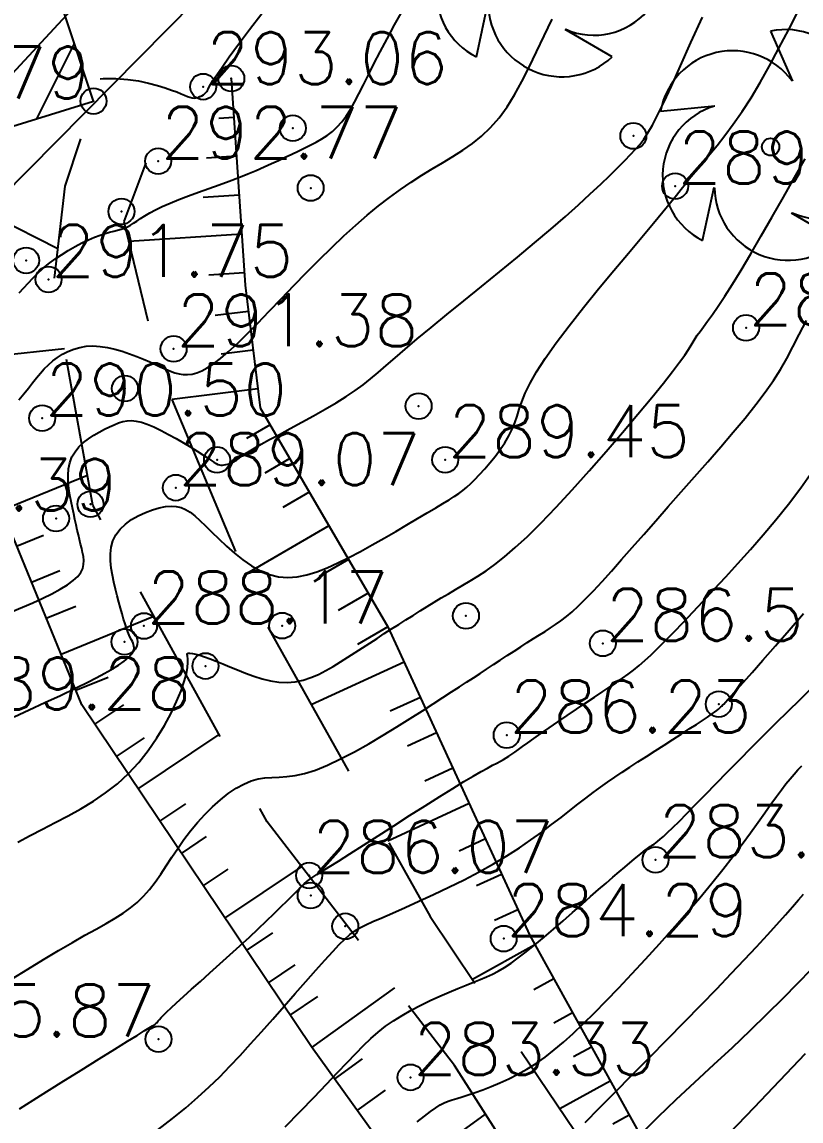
# Model space of a CAD drawing. Header units: millimetres. Extents: x 524954 to 526204, y 9523489 to 9524010.
# Drawn here: x 525997.22 to 526012.23, y 9523735.46 to 9523756.63 of the extents above; entities that cross this region are included whole.
import ezdxf
from ezdxf.enums import TextEntityAlignment as Align

# ---------------------------------------------------------------- set-up
doc = ezdxf.new("R2010")
doc.units = ezdxf.units.MM
doc.header["$PDMODE"] = 32
doc.header["$PDSIZE"] = 0.5
doc.linetypes.add('CACHE2', pattern=[4.7625, 3.175, -1.5875])
for name, color, linetype in [('Bas_Talus', 40, 'CACHE2'), ('Bati', 6, 'Continuous'), ('Bati_H', 1, 'Continuous'), ('CN_01_00', 3, 'Continuous'), ('CN_02_00', 4, 'Continuous'), ('CN_05_00', 6, 'Continuous'), ('CN_10_00', 1, 'Continuous'), ('Haut_Talus', 30, 'Continuous'), ('PLUME_5', 6, 'Continuous'), ('PLUME_6', 2, 'Continuous'), ('Talus', 2, 'Continuous'), ('TopoAlt', 3, 'Continuous'), ('TOPOJIS', 7, 'Continuous'), ('Végétation_Plantation', 70, 'Continuous')]:
    doc.layers.add(name, color=color, linetype=linetype)
doc.styles.add('Simplex 1.0', font='Simplex.shx', dxfattribs={"width": 0.99, "height": 1})

# ---------------------------------------------------------------- blocks, each defined once
blk = doc.blocks.new('TCPOINT M')
at = {"color": 0}
blk.add_point((0, 0), dxfattribs=at)
at = {"layer": 'TopoAlt', "style": 'Simplex 1.0', "width": 0.99}
blk.add_attdef('ALT', (0.15, 0.15), '', height=1, dxfattribs=at)
blk = doc.blocks.new('v008')
at = {"color": 0}
for p, q in [((0, 2.2275), (0.422213, 1.268663)), ((-2.119163, 0.6885), (-1.075275, 0.7938)), ((2.11815, 0.6885), (1.3365, -0.010125)), ((-1.309163, -1.801237), (-1.087425, -0.776588)), ((1.309163, -1.801237), (0.402975, -1.273725))]:
    blk.add_line(p, q, dxfattribs=at)
blk.add_circle((0, 0), 0.166707, dxfattribs=at)
for centre, radius, start, end in [((0.291208, 0.888028), 1.371169, 319.655987, 102.271527), ((-0.728657, 0.440079), 1.412109, 36.068247, 169.859267), ((-0.681942, -0.553145), 1.397421, 106.613265, 243.314249), ((0.955834, -0.021464), 1.362186, 246.505076, 31.422438), ((0.339303, -0.763127), 1.420953, 180.89034, 313.037174)]:
    blk.add_arc(centre, radius, start, end, dxfattribs=at)

msp = doc.modelspace()

# ---------------------------------------------------------------- hatches: boundary and pattern name
at = {"layer": 'Bati_H'}
h = msp.add_hatch(dxfattribs=at)
h.set_pattern_fill('_U', color=256, scale=2, angle=63.3432, style=0, pattern_type=0)
h.set_pattern_definition([(63.343203168, (0, 0), (-1.7874198754, 0.8972904708), [])])
h.paths.add_polyline_path([(525979.466, 9523748.983), (525988.425, 9523751.953), (525998.602, 9523755.107), (525996.397, 9523761.724), (525997.072, 9523763.062), (525995.522, 9523767.541), (525992.905, 9523767.442), (525991.359, 9523772.279), (525990.761, 9523772.088), (525976, 9523767.846), (525974.764, 9523765.308), (525973.367, 9523766.073), (525969.988, 9523759.861), (525971.385, 9523759.096), (525970.049, 9523755.071), (525972.728, 9523749.557), (525979.052, 9523751.634), (525978.633, 9523751.495)])

# ---------------------------------------------------------------- linework, layer by layer
at = {"layer": 'Bas_Talus', "flags": 128}
for points in [[(526013.057, 9523722.433), (526010.894, 9523727.365), (526009.559, 9523730.246), (526005.553, 9523736.529), (526001.943, 9523741.225), (525998.588, 9523747.321), (525997.829, 9523751.51), (525998.056, 9523753.468), (525998.36, 9523754.381)], [(525999.611, 9523753.917), (525999.188, 9523752.79), (525999.887, 9523749.891), (526001.907, 9523745.063), (526005.082, 9523739.396), (526007.861, 9523735.279), (526010.206, 9523730.265), (526011.614, 9523727.337), (526013.057, 9523722.433)]]:
    msp.add_lwpolyline(points, dxfattribs=at)
at = {"layer": 'Bati', "flags": 128}
msp.add_lwpolyline([(525979.466, 9523748.983), (525988.425, 9523751.953), (525998.602, 9523755.107), (525996.397, 9523761.724), (525997.072, 9523763.062), (525995.522, 9523767.541), (525992.905, 9523767.442), (525991.359, 9523772.279), (525990.761, 9523772.088), (525976, 9523767.846), (525974.764, 9523765.308), (525973.367, 9523766.073), (525969.988, 9523759.861), (525971.385, 9523759.096), (525970.049, 9523755.071), (525972.728, 9523749.557), (525979.052, 9523751.634), (525978.633, 9523751.495)], close=True, dxfattribs=at)
at = {"layer": 'CN_01_00', "flags": 128}
for points, elevation in [([(525997.071, 9523743.247), (525997.363, 9523743.38), (525997.665, 9523743.519), (525997.966, 9523743.659), (525998.255, 9523743.796), (525998.519, 9523743.927), (525998.75, 9523744.046), (525998.937, 9523744.151), (525999.083, 9523744.242), (525999.193, 9523744.32), (525999.272, 9523744.387), (525999.325, 9523744.445), (525999.358, 9523744.494), (525999.375, 9523744.536), (525999.381, 9523744.572), (525999.38, 9523744.604), (525999.374, 9523744.634), (525999.364, 9523744.664), (525999.349, 9523744.695), (525999.331, 9523744.731), (525999.31, 9523744.772), (525999.287, 9523744.821), (525999.261, 9523744.881), (525999.235, 9523744.952), (525999.208, 9523745.034), (525999.179, 9523745.126), (525999.15, 9523745.227), (525999.12, 9523745.337), (525999.089, 9523745.454), (525999.057, 9523745.578), (525999.025, 9523745.706), (525998.993, 9523745.839), (525998.964, 9523745.975), (525998.941, 9523746.112), (525998.928, 9523746.248), (525998.927, 9523746.382), (525998.942, 9523746.512), (525998.976, 9523746.636), (525999.033, 9523746.752), (525999.115, 9523746.859), (525999.217, 9523746.957), (525999.335, 9523747.044), (525999.464, 9523747.119), (525999.599, 9523747.183), (525999.734, 9523747.234), (525999.865, 9523747.271), (525999.987, 9523747.295), (526000.096, 9523747.304), (526000.195, 9523747.298), (526000.286, 9523747.276), (526000.374, 9523747.239), (526000.461, 9523747.185), (526000.552, 9523747.116), (526000.651, 9523747.029), (526000.759, 9523746.925), (526000.881, 9523746.804), (526001.015, 9523746.673), (526001.16, 9523746.535), (526001.315, 9523746.399), (526001.476, 9523746.27), (526001.644, 9523746.154), (526001.816, 9523746.057), (526001.99, 9523745.985), (526002.166, 9523745.943), (526002.344, 9523745.93), (526002.525, 9523745.944), (526002.711, 9523745.981), (526002.902, 9523746.039), (526003.099, 9523746.116), (526003.304, 9523746.209), (526003.517, 9523746.316), (526003.74, 9523746.433), (526003.968, 9523746.558), (526004.197, 9523746.686), (526004.421, 9523746.816), (526004.638, 9523746.943), (526004.841, 9523747.064), (526005.028, 9523747.175), (526005.192, 9523747.274), (526005.331, 9523747.357), (526005.448, 9523747.428), (526005.548, 9523747.491), (526005.635, 9523747.55), (526005.714, 9523747.608), (526005.789, 9523747.67), (526005.865, 9523747.739), (526005.947, 9523747.819), (526006.037, 9523747.914), (526006.134, 9523748.021), (526006.234, 9523748.138), (526006.334, 9523748.263), (526006.431, 9523748.393), (526006.52, 9523748.525), (526006.6, 9523748.657), (526006.666, 9523748.786), (526006.716, 9523748.911), (526006.758, 9523749.037), (526006.8, 9523749.17), (526006.85, 9523749.315), (526006.916, 9523749.48), (526007.007, 9523749.67), (526007.131, 9523749.891), (526007.297, 9523750.15), (526007.509, 9523750.449), (526007.76, 9523750.779), (526008.036, 9523751.13), (526008.327, 9523751.487), (526008.619, 9523751.841), (526008.901, 9523752.178), (526009.16, 9523752.486), (526009.386, 9523752.755), (526009.568, 9523752.974), (526009.713, 9523753.151), (526009.827, 9523753.293), (526009.92, 9523753.41), (526010, 9523753.512), (526010.075, 9523753.606), (526010.152, 9523753.702), (526010.241, 9523753.81), (526010.347, 9523753.936), (526010.471, 9523754.084), (526010.61, 9523754.254), (526010.761, 9523754.446), (526010.922, 9523754.663), (526011.09, 9523754.904), (526011.264, 9523755.171), (526011.441, 9523755.464), (526011.62, 9523755.784), (526011.802, 9523756.127), (526011.989, 9523756.488), (526012.185, 9523756.862)], 289), ([(525997.163, 9523749.35), (525997.26, 9523749.467), (525997.348, 9523749.577), (525997.428, 9523749.679), (525997.504, 9523749.774), (525997.578, 9523749.863), (525997.653, 9523749.947), (525997.731, 9523750.026), (525997.816, 9523750.1), (525997.907, 9523750.169), (525998.004, 9523750.232), (525998.108, 9523750.286), (525998.219, 9523750.33), (525998.336, 9523750.363), (525998.46, 9523750.384), (525998.59, 9523750.39), (525998.727, 9523750.382), (525998.868, 9523750.361), (525999.011, 9523750.329), (525999.155, 9523750.288), (525999.296, 9523750.24), (525999.433, 9523750.189), (525999.563, 9523750.135), (525999.685, 9523750.082), (525999.797, 9523750.031), (525999.899, 9523749.984), (525999.993, 9523749.942), (526000.082, 9523749.905), (526000.167, 9523749.875), (526000.249, 9523749.853), (526000.33, 9523749.841), (526000.413, 9523749.838), (526000.498, 9523749.847), (526000.588, 9523749.87), (526000.685, 9523749.909), (526000.792, 9523749.966), (526000.911, 9523750.045), (526001.045, 9523750.147), (526001.195, 9523750.275), (526001.365, 9523750.431), (526001.555, 9523750.617), (526001.763, 9523750.828), (526001.985, 9523751.058), (526002.219, 9523751.301), (526002.459, 9523751.552), (526002.703, 9523751.803), (526002.948, 9523752.051), (526003.188, 9523752.288), (526003.423, 9523752.51), (526003.65, 9523752.716), (526003.873, 9523752.908), (526004.09, 9523753.086), (526004.302, 9523753.251), (526004.512, 9523753.405), (526004.718, 9523753.547), (526004.922, 9523753.679), (526005.124, 9523753.801), (526005.324, 9523753.919), (526005.52, 9523754.037), (526005.711, 9523754.159), (526005.897, 9523754.29), (526006.076, 9523754.434), (526006.248, 9523754.597), (526006.41, 9523754.782), (526006.564, 9523754.993), (526006.71, 9523755.228), (526006.852, 9523755.486), (526006.993, 9523755.763), (526007.135, 9523756.057), (526007.28, 9523756.366), (526007.432, 9523756.686)], 291), ([(525998.728, 9523755.533), (525998.785, 9523755.539), (525999.03, 9523755.541), (525999.259, 9523755.524), (525999.47, 9523755.494), (525999.662, 9523755.454), (525999.832, 9523755.409), (525999.979, 9523755.363), (526000.103, 9523755.32), (526000.204, 9523755.282), (526000.288, 9523755.248), (526000.356, 9523755.22), (526000.412, 9523755.197), (526000.459, 9523755.179), (526000.5, 9523755.169), (526000.538, 9523755.165), (526000.577, 9523755.168), (526000.614, 9523755.177), (526000.651, 9523755.192), (526000.685, 9523755.209), (526000.717, 9523755.23), (526000.744, 9523755.251), (526000.767, 9523755.273), (526000.784, 9523755.293), (526000.796, 9523755.312), (526000.807, 9523755.336), (526000.824, 9523755.371), (526000.854, 9523755.424), (526000.901, 9523755.503), (526000.973, 9523755.613), (526001.076, 9523755.762), (526001.215, 9523755.957), (526001.395, 9523756.201), (526001.607, 9523756.484), (526001.842, 9523756.794)], 293), ([(525997.019, 9523738.193), (525997.334, 9523738.387), (525997.639, 9523738.572), (525997.929, 9523738.745), (525998.196, 9523738.901), (525998.437, 9523739.038), (525998.652, 9523739.158), (525998.845, 9523739.267), (525999.018, 9523739.368), (525999.173, 9523739.466), (525999.314, 9523739.565), (525999.444, 9523739.671), (525999.564, 9523739.788), (525999.678, 9523739.918), (525999.787, 9523740.061), (525999.895, 9523740.215), (526000.002, 9523740.376), (526000.11, 9523740.542), (526000.223, 9523740.711), (526000.341, 9523740.881), (526000.467, 9523741.048), (526000.603, 9523741.211), (526000.745, 9523741.367), (526000.894, 9523741.513), (526001.045, 9523741.647), (526001.197, 9523741.766), (526001.348, 9523741.868), (526001.495, 9523741.951), (526001.637, 9523742.011), (526001.772, 9523742.048), (526001.903, 9523742.068), (526002.036, 9523742.077), (526002.174, 9523742.084), (526002.322, 9523742.093), (526002.485, 9523742.114), (526002.667, 9523742.153), (526002.873, 9523742.218), (526003.105, 9523742.312), (526003.358, 9523742.433), (526003.626, 9523742.573), (526003.901, 9523742.728), (526004.176, 9523742.891), (526004.445, 9523743.055), (526004.7, 9523743.215), (526004.935, 9523743.364), (526005.144, 9523743.498), (526005.331, 9523743.617), (526005.497, 9523743.724), (526005.648, 9523743.822), (526005.787, 9523743.913), (526005.918, 9523743.999), (526006.045, 9523744.082), (526006.172, 9523744.165), (526006.302, 9523744.251), (526006.434, 9523744.337), (526006.567, 9523744.424), (526006.699, 9523744.51), (526006.829, 9523744.594), (526006.955, 9523744.675), (526007.076, 9523744.752), (526007.191, 9523744.825), (526007.298, 9523744.892), (526007.4, 9523744.957), (526007.5, 9523745.023), (526007.601, 9523745.095), (526007.707, 9523745.176), (526007.819, 9523745.271), (526007.941, 9523745.383), (526008.076, 9523745.516), (526008.227, 9523745.673), (526008.394, 9523745.853), (526008.574, 9523746.053), (526008.769, 9523746.273), (526008.976, 9523746.509), (526009.196, 9523746.76), (526009.427, 9523747.024), (526009.669, 9523747.299), (526009.919, 9523747.582), (526010.175, 9523747.87), (526010.43, 9523748.16), (526010.681, 9523748.447), (526010.922, 9523748.728), (526011.148, 9523749), (526011.355, 9523749.259), (526011.538, 9523749.5), (526011.694, 9523749.724), (526011.829, 9523749.937), (526011.951, 9523750.149), (526012.07, 9523750.37), (526012.193, 9523750.609), (526012.329, 9523750.878)], 287), ([(526004.832, 9523735.442), (526004.974, 9523735.555), (526005.093, 9523735.645), (526005.193, 9523735.715), (526005.279, 9523735.768), (526005.357, 9523735.809), (526005.433, 9523735.841), (526005.511, 9523735.869), (526005.597, 9523735.896), (526005.698, 9523735.927), (526005.816, 9523735.964), (526005.95, 9523736.008), (526006.099, 9523736.061), (526006.258, 9523736.122), (526006.425, 9523736.192), (526006.598, 9523736.272), (526006.774, 9523736.361), (526006.949, 9523736.46), (526007.123, 9523736.57), (526007.296, 9523736.692), (526007.471, 9523736.828), (526007.651, 9523736.979), (526007.839, 9523737.148), (526008.037, 9523737.335), (526008.247, 9523737.542), (526008.473, 9523737.772), (526008.715, 9523738.024), (526008.971, 9523738.294), (526009.234, 9523738.578), (526009.501, 9523738.872), (526009.767, 9523739.17), (526010.027, 9523739.467), (526010.275, 9523739.758), (526010.509, 9523740.039), (526010.722, 9523740.306), (526010.917, 9523740.558), (526011.094, 9523740.793), (526011.254, 9523741.012), (526011.398, 9523741.213), (526011.529, 9523741.397), (526011.646, 9523741.563), (526011.752, 9523741.711), (526011.848, 9523741.84), (526011.936, 9523741.953), (526012.017, 9523742.053), (526012.093, 9523742.142), (526012.166, 9523742.224), (526012.239, 9523742.301)], 283), ([(526009.147, 9523735.215), (526009.474, 9523735.54), (526009.822, 9523735.872), (526010.183, 9523736.208), (526010.546, 9523736.545), (526010.904, 9523736.878), (526011.247, 9523737.205), (526011.573, 9523737.522), (526011.88, 9523737.826), (526012.165, 9523738.114), (526012.428, 9523738.383)], 281)]:
    msp.add_lwpolyline(points, dxfattribs=dict(at, elevation=elevation))
at = {"layer": 'CN_02_00', "flags": 128}
for points, elevation in [([(525997.169, 9523751.41), (525997.259, 9523751.507), (525997.345, 9523751.602), (525997.432, 9523751.695), (525997.524, 9523751.787), (525997.624, 9523751.879), (525997.735, 9523751.97), (525997.856, 9523752.059), (525997.984, 9523752.146), (525998.116, 9523752.228), (525998.248, 9523752.305), (525998.378, 9523752.374), (525998.503, 9523752.435), (525998.62, 9523752.486), (525998.726, 9523752.527), (525998.823, 9523752.559), (525998.91, 9523752.583), (525998.99, 9523752.604), (525999.064, 9523752.622), (525999.132, 9523752.639), (525999.195, 9523752.66), (525999.255, 9523752.684), (525999.314, 9523752.715), (525999.373, 9523752.752), (525999.437, 9523752.795), (525999.508, 9523752.843), (525999.589, 9523752.895), (525999.683, 9523752.952), (525999.794, 9523753.012), (525999.924, 9523753.076), (526000.075, 9523753.142), (526000.245, 9523753.21), (526000.429, 9523753.28), (526000.622, 9523753.351), (526000.819, 9523753.423), (526001.018, 9523753.495), (526001.212, 9523753.566), (526001.398, 9523753.636), (526001.572, 9523753.705), (526001.734, 9523753.772), (526001.886, 9523753.838), (526002.03, 9523753.902), (526002.166, 9523753.965), (526002.295, 9523754.026), (526002.42, 9523754.085), (526002.541, 9523754.143), (526002.66, 9523754.199), (526002.775, 9523754.256), (526002.888, 9523754.314), (526002.997, 9523754.377), (526003.101, 9523754.446), (526003.201, 9523754.522), (526003.296, 9523754.609), (526003.385, 9523754.707), (526003.469, 9523754.819), (526003.549, 9523754.945), (526003.629, 9523755.087), (526003.711, 9523755.245), (526003.799, 9523755.42), (526003.894, 9523755.613), (526004, 9523755.825), (526004.12, 9523756.056), (526004.255, 9523756.307), (526004.4, 9523756.573), (526004.55, 9523756.847)], 292), ([(525997.145, 9523740.833), (525997.378, 9523740.958), (525997.618, 9523741.082), (525997.863, 9523741.207), (525998.11, 9523741.336), (525998.356, 9523741.473), (525998.598, 9523741.62), (525998.834, 9523741.78), (525999.06, 9523741.957), (525999.274, 9523742.152), (525999.473, 9523742.368), (525999.656, 9523742.599), (525999.821, 9523742.839), (525999.968, 9523743.08), (526000.096, 9523743.316), (526000.202, 9523743.54), (526000.288, 9523743.745), (526000.35, 9523743.925), (526000.389, 9523744.075), (526000.41, 9523744.195), (526000.417, 9523744.289), (526000.415, 9523744.36), (526000.41, 9523744.411), (526000.407, 9523744.445), (526000.411, 9523744.465), (526000.426, 9523744.474), (526000.458, 9523744.474), (526000.506, 9523744.467), (526000.57, 9523744.452), (526000.648, 9523744.43), (526000.74, 9523744.4), (526000.845, 9523744.363), (526000.962, 9523744.319), (526001.09, 9523744.267), (526001.228, 9523744.21), (526001.375, 9523744.149), (526001.528, 9523744.088), (526001.687, 9523744.03), (526001.848, 9523743.98), (526002.01, 9523743.941), (526002.172, 9523743.916), (526002.331, 9523743.908), (526002.486, 9523743.921), (526002.638, 9523743.953), (526002.786, 9523744.001), (526002.932, 9523744.063), (526003.075, 9523744.135), (526003.217, 9523744.216), (526003.358, 9523744.302), (526003.499, 9523744.392), (526003.639, 9523744.483), (526003.78, 9523744.574), (526003.921, 9523744.666), (526004.061, 9523744.757), (526004.201, 9523744.848), (526004.34, 9523744.938), (526004.479, 9523745.026), (526004.617, 9523745.114), (526004.754, 9523745.2), (526004.89, 9523745.285), (526005.026, 9523745.369), (526005.163, 9523745.452), (526005.299, 9523745.535), (526005.436, 9523745.617), (526005.575, 9523745.699), (526005.714, 9523745.782), (526005.856, 9523745.866), (526006.003, 9523745.956), (526006.16, 9523746.059), (526006.33, 9523746.181), (526006.516, 9523746.328), (526006.724, 9523746.506), (526006.956, 9523746.72), (526007.217, 9523746.978), (526007.508, 9523747.282), (526007.821, 9523747.621), (526008.145, 9523747.984), (526008.471, 9523748.356), (526008.787, 9523748.724), (526009.083, 9523749.076), (526009.35, 9523749.397), (526009.575, 9523749.675), (526009.753, 9523749.9), (526009.887, 9523750.077), (526009.986, 9523750.213), (526010.058, 9523750.319), (526010.11, 9523750.402), (526010.15, 9523750.469), (526010.187, 9523750.531), (526010.229, 9523750.595), (526010.281, 9523750.669), (526010.346, 9523750.757), (526010.426, 9523750.865), (526010.521, 9523750.997), (526010.632, 9523751.157), (526010.76, 9523751.349), (526010.907, 9523751.578), (526011.074, 9523751.849), (526011.26, 9523752.162), (526011.461, 9523752.509), (526011.671, 9523752.878), (526011.886, 9523753.257), (526012.099, 9523753.634), (526012.305, 9523753.997)], 288), ([(525997.177, 9523735.696), (525997.579, 9523735.948), (525997.979, 9523736.199), (525998.362, 9523736.438), (525998.712, 9523736.657), (525999.014, 9523736.845), (525999.255, 9523736.995), (525999.441, 9523737.109), (525999.578, 9523737.194), (525999.675, 9523737.254), (525999.74, 9523737.295), (525999.78, 9523737.321), (525999.804, 9523737.339), (525999.819, 9523737.353), (525999.833, 9523737.369), (525999.849, 9523737.388), (525999.872, 9523737.415), (525999.904, 9523737.451), (525999.95, 9523737.499), (526000.012, 9523737.561), (526000.095, 9523737.64), (526000.201, 9523737.739), (526000.334, 9523737.859), (526000.488, 9523737.997), (526000.66, 9523738.15), (526000.844, 9523738.314), (526001.035, 9523738.484), (526001.229, 9523738.658), (526001.42, 9523738.831), (526001.604, 9523739), (526001.775, 9523739.161), (526001.934, 9523739.313), (526002.079, 9523739.455), (526002.211, 9523739.585), (526002.328, 9523739.702), (526002.432, 9523739.806), (526002.521, 9523739.895), (526002.595, 9523739.968), (526002.655, 9523740.025), (526002.708, 9523740.072), (526002.762, 9523740.113), (526002.824, 9523740.156), (526002.903, 9523740.207), (526003.006, 9523740.271), (526003.142, 9523740.356), (526003.318, 9523740.467), (526003.54, 9523740.607), (526003.798, 9523740.773), (526004.083, 9523740.956), (526004.384, 9523741.148), (526004.689, 9523741.343), (526004.987, 9523741.533), (526005.268, 9523741.71), (526005.52, 9523741.867), (526005.735, 9523741.998), (526005.915, 9523742.104), (526006.064, 9523742.19), (526006.187, 9523742.258), (526006.287, 9523742.312), (526006.369, 9523742.355), (526006.437, 9523742.391), (526006.496, 9523742.423), (526006.55, 9523742.455), (526006.602, 9523742.488), (526006.656, 9523742.524), (526006.715, 9523742.566), (526006.784, 9523742.615), (526006.865, 9523742.673), (526006.962, 9523742.743), (526007.079, 9523742.826), (526007.218, 9523742.923), (526007.376, 9523743.032), (526007.545, 9523743.149), (526007.723, 9523743.27), (526007.903, 9523743.393), (526008.081, 9523743.513), (526008.25, 9523743.627), (526008.407, 9523743.732), (526008.546, 9523743.825), (526008.671, 9523743.909), (526008.786, 9523743.988), (526008.895, 9523744.065), (526009.001, 9523744.146), (526009.108, 9523744.233), (526009.22, 9523744.33), (526009.343, 9523744.442), (526009.477, 9523744.572), (526009.625, 9523744.719), (526009.785, 9523744.884), (526009.959, 9523745.065), (526010.145, 9523745.262), (526010.343, 9523745.475), (526010.553, 9523745.702), (526010.776, 9523745.944), (526011.009, 9523746.199), (526011.251, 9523746.467), (526011.496, 9523746.748), (526011.743, 9523747.04), (526011.986, 9523747.343), (526012.222, 9523747.657), (526012.447, 9523747.98)], 286), ([(526002.294, 9523735.347), (526002.582, 9523735.64), (526002.849, 9523735.916), (526003.09, 9523736.169), (526003.301, 9523736.392), (526003.486, 9523736.588), (526003.651, 9523736.761), (526003.802, 9523736.913), (526003.944, 9523737.049), (526004.084, 9523737.171), (526004.227, 9523737.284), (526004.379, 9523737.39), (526004.544, 9523737.493), (526004.72, 9523737.593), (526004.902, 9523737.688), (526005.087, 9523737.778), (526005.272, 9523737.863), (526005.451, 9523737.941), (526005.62, 9523738.013), (526005.777, 9523738.077), (526005.919, 9523738.134), (526006.047, 9523738.185), (526006.167, 9523738.236), (526006.282, 9523738.29), (526006.397, 9523738.349), (526006.516, 9523738.418), (526006.643, 9523738.501), (526006.782, 9523738.6), (526006.936, 9523738.719), (526007.103, 9523738.854), (526007.279, 9523739.001), (526007.461, 9523739.157), (526007.645, 9523739.317), (526007.827, 9523739.477), (526008.003, 9523739.633), (526008.172, 9523739.781), (526008.328, 9523739.918), (526008.472, 9523740.044), (526008.604, 9523740.157), (526008.724, 9523740.26), (526008.831, 9523740.351), (526008.927, 9523740.431), (526009.01, 9523740.501), (526009.082, 9523740.56), (526009.142, 9523740.609), (526009.192, 9523740.649), (526009.233, 9523740.681), (526009.268, 9523740.707), (526009.297, 9523740.729), (526009.323, 9523740.747), (526009.347, 9523740.763), (526009.371, 9523740.779), (526009.396, 9523740.795), (526009.427, 9523740.817), (526009.465, 9523740.846), (526009.513, 9523740.886), (526009.576, 9523740.941), (526009.655, 9523741.015), (526009.755, 9523741.111), (526009.878, 9523741.232), (526010.025, 9523741.381), (526010.196, 9523741.555), (526010.386, 9523741.75), (526010.592, 9523741.961), (526010.811, 9523742.185), (526011.039, 9523742.418), (526011.273, 9523742.655), (526011.509, 9523742.892), (526011.745, 9523743.127), (526011.979, 9523743.356), (526012.208, 9523743.581), (526012.431, 9523743.798)], 284), ([(526008.071, 9523735.433), (526008.343, 9523735.71), (526008.646, 9523736.017), (526008.97, 9523736.343), (526009.307, 9523736.683), (526009.647, 9523737.027), (526009.983, 9523737.368), (526010.305, 9523737.697), (526010.605, 9523738.007), (526010.883, 9523738.298), (526011.138, 9523738.568), (526011.37, 9523738.817), (526011.578, 9523739.043), (526011.763, 9523739.247), (526011.925, 9523739.428), (526012.063, 9523739.584), (526012.177, 9523739.718), (526012.271, 9523739.831)], 282)]:
    msp.add_lwpolyline(points, dxfattribs=dict(at, elevation=elevation))
at = {"layer": 'CN_05_00', "elevation": 285, "flags": 128}
msp.add_lwpolyline([(525999.84, 9523735.29), (526000.125, 9523735.509), (526000.38, 9523735.716), (526000.613, 9523735.917), (526000.828, 9523736.115), (526001.032, 9523736.313), (526001.229, 9523736.515), (526001.426, 9523736.724), (526001.627, 9523736.946), (526001.838, 9523737.18), (526002.054, 9523737.424), (526002.271, 9523737.67), (526002.485, 9523737.913), (526002.69, 9523738.146), (526002.882, 9523738.363), (526003.056, 9523738.558), (526003.207, 9523738.724), (526003.332, 9523738.858), (526003.439, 9523738.964), (526003.535, 9523739.049), (526003.629, 9523739.118), (526003.729, 9523739.179), (526003.844, 9523739.238), (526003.983, 9523739.301), (526004.153, 9523739.376), (526004.36, 9523739.466), (526004.601, 9523739.572), (526004.866, 9523739.692), (526005.149, 9523739.822), (526005.442, 9523739.962), (526005.737, 9523740.108), (526006.027, 9523740.26), (526006.305, 9523740.414), (526006.563, 9523740.569), (526006.803, 9523740.723), (526007.026, 9523740.876), (526007.232, 9523741.025), (526007.424, 9523741.17), (526007.604, 9523741.309), (526007.772, 9523741.442), (526007.93, 9523741.566), (526008.079, 9523741.681), (526008.223, 9523741.789), (526008.363, 9523741.89), (526008.501, 9523741.988), (526008.64, 9523742.084), (526008.782, 9523742.18), (526008.929, 9523742.277), (526009.084, 9523742.378), (526009.248, 9523742.484), (526009.418, 9523742.593), (526009.59, 9523742.702), (526009.759, 9523742.81), (526009.921, 9523742.914), (526010.073, 9523743.011), (526010.211, 9523743.1), (526010.329, 9523743.177), (526010.426, 9523743.242), (526010.502, 9523743.294), (526010.561, 9523743.336), (526010.606, 9523743.37), (526010.639, 9523743.396), (526010.664, 9523743.418), (526010.683, 9523743.435), (526010.699, 9523743.451), (526010.715, 9523743.468), (526010.737, 9523743.49), (526010.77, 9523743.525), (526010.818, 9523743.578), (526010.889, 9523743.655), (526010.986, 9523743.764), (526011.116, 9523743.91), (526011.283, 9523744.099), (526011.492, 9523744.335), (526011.733, 9523744.611), (526011.999, 9523744.915), (526012.277, 9523745.238)], dxfattribs=at)
at = {"layer": 'CN_10_00', "flags": 128}
for points, elevation in [([(525997.033, 9523745.273), (525997.236, 9523745.356), (525997.434, 9523745.442), (525997.624, 9523745.528), (525997.801, 9523745.615), (525997.96, 9523745.702), (525998.099, 9523745.787), (525998.212, 9523745.87), (525998.297, 9523745.95), (525998.356, 9523746.028), (525998.393, 9523746.105), (525998.411, 9523746.18), (525998.415, 9523746.256), (525998.407, 9523746.332), (525998.392, 9523746.41), (525998.373, 9523746.49), (525998.352, 9523746.573), (525998.332, 9523746.659), (525998.311, 9523746.749), (525998.289, 9523746.843), (525998.267, 9523746.942), (525998.244, 9523747.046), (525998.22, 9523747.155), (525998.196, 9523747.271), (525998.171, 9523747.392), (525998.147, 9523747.517), (525998.128, 9523747.645), (525998.116, 9523747.774), (525998.113, 9523747.9), (525998.122, 9523748.024), (525998.145, 9523748.141), (525998.186, 9523748.251), (525998.245, 9523748.352), (525998.32, 9523748.444), (525998.408, 9523748.528), (525998.505, 9523748.603), (525998.607, 9523748.671), (525998.711, 9523748.731), (525998.814, 9523748.785), (525998.911, 9523748.832), (525999.001, 9523748.873), (525999.084, 9523748.906), (525999.165, 9523748.932), (525999.246, 9523748.947), (525999.331, 9523748.951), (525999.422, 9523748.942), (525999.523, 9523748.92), (525999.636, 9523748.882), (525999.763, 9523748.829), (525999.902, 9523748.762), (526000.047, 9523748.686), (526000.193, 9523748.605), (526000.337, 9523748.521), (526000.474, 9523748.439), (526000.598, 9523748.361), (526000.706, 9523748.293), (526000.794, 9523748.236), (526000.863, 9523748.19), (526000.918, 9523748.154), (526000.962, 9523748.128), (526000.997, 9523748.109), (526001.026, 9523748.098), (526001.053, 9523748.093), (526001.082, 9523748.093), (526001.114, 9523748.097), (526001.149, 9523748.104), (526001.186, 9523748.115), (526001.223, 9523748.127), (526001.26, 9523748.142), (526001.296, 9523748.158), (526001.328, 9523748.175), (526001.357, 9523748.192), (526001.381, 9523748.209), (526001.406, 9523748.228), (526001.435, 9523748.251), (526001.474, 9523748.279), (526001.528, 9523748.316), (526001.602, 9523748.363), (526001.7, 9523748.422), (526001.829, 9523748.496), (526001.991, 9523748.585), (526002.18, 9523748.687), (526002.39, 9523748.799), (526002.611, 9523748.92), (526002.837, 9523749.044), (526003.06, 9523749.171), (526003.273, 9523749.296), (526003.467, 9523749.416), (526003.639, 9523749.531), (526003.793, 9523749.643), (526003.938, 9523749.758), (526004.084, 9523749.879), (526004.237, 9523750.011), (526004.408, 9523750.16), (526004.604, 9523750.329), (526004.833, 9523750.524), (526005.102, 9523750.747), (526005.404, 9523750.995), (526005.731, 9523751.26), (526006.072, 9523751.537), (526006.419, 9523751.819), (526006.763, 9523752.101), (526007.095, 9523752.376), (526007.406, 9523752.639), (526007.688, 9523752.884), (526007.942, 9523753.11), (526008.168, 9523753.317), (526008.368, 9523753.506), (526008.544, 9523753.676), (526008.697, 9523753.828), (526008.83, 9523753.963), (526008.943, 9523754.078), (526009.038, 9523754.179), (526009.122, 9523754.273), (526009.2, 9523754.373), (526009.279, 9523754.493), (526009.366, 9523754.642), (526009.465, 9523754.835), (526009.585, 9523755.082), (526009.73, 9523755.396), (526009.905, 9523755.784), (526010.107, 9523756.233), (526010.328, 9523756.726)], 290), ([(526010.85, 9523735.226), (526011.326, 9523735.721), (526011.82, 9523736.238), (526012.314, 9523736.758)], 280)]:
    msp.add_lwpolyline(points, dxfattribs=dict(at, elevation=elevation))
at = {"layer": 'Haut_Talus', "flags": 128}
for points in [[(526001.255, 9523755.54), (526001.521, 9523751.559), (526001.809, 9523749.199), (526004.27, 9523744.977), (526007.001, 9523739.033), (526010.9, 9523731.986), (526013.178, 9523728.36), (526014.894, 9523722.354)], [(526010.162, 9523720.969), (526009.672, 9523726.427), (526006.98, 9523731.071), (526002.797, 9523736.886), (525998.376, 9523743.478), (525996.52, 9523747.995), (525996.035, 9523752.445), (525997.009, 9523754.375)]]:
    msp.add_lwpolyline(points, dxfattribs=at)
at = {"layer": 'PLUME_5'}
msp.add_lwpolyline([(525950.037, 9523712.234), (525957.579, 9523718.801), (525965.62, 9523725.404), (525965.62, 9523725.404), (525973.162, 9523731.97), (525980.667, 9523739.035), (525987.674, 9523746.064), (525988.173, 9523746.101), (525994.681, 9523753.093), (526001.652, 9523760.62), (526008.622, 9523768.148), (526009.084, 9523768.683), (526015.094, 9523775.639), (526022.028, 9523783.665), (526027.965, 9523791.618), (526028.427, 9523792.153), (526034.364, 9523800.107)], dxfattribs=at)
at = {"layer": 'PLUME_6'}
msp.add_lwpolyline([(525950.609, 9523711.274), (525958.686, 9523717.378), (525966.228, 9523723.944), (525966.69, 9523724.479), (525974.232, 9523731.046), (525981.774, 9523737.612), (525988.744, 9523745.14), (525989.243, 9523745.176), (525995.751, 9523752.168), (526003.22, 9523759.732), (526009.692, 9523767.223), (526010.191, 9523767.26), (526016.663, 9523774.751), (526023.098, 9523782.74), (526029.035, 9523790.694), (526029.497, 9523791.229), (526035.434, 9523799.182)], dxfattribs=at)
at = {"layer": 'Talus'}
for p, q in [((526001.305, 9523754.791), (526001.016, 9523754.772)), ((526001.355, 9523754.043), (526000.777, 9523754.004)), ((526001.405, 9523753.295), (526000.712, 9523753.248)), ((525996.347, 9523753.062), (525997.917, 9523752.27)), ((526001.455, 9523752.546), (525999.282, 9523752.401)), ((526001.505, 9523751.798), (526000.824, 9523751.752)), ((526001.583, 9523751.052), (526000.943, 9523750.974)), ((525996.285, 9523750.15), (525998.041, 9523750.342)), ((526001.674, 9523750.308), (526001.062, 9523750.233)), ((526001.764, 9523749.563), (526000.108, 9523749.361)), ((526002.002, 9523748.868), (526001.55, 9523748.604)), ((526002.38, 9523748.22), (526001.899, 9523747.94)), ((525996.836, 9523747.225), (525998.483, 9523747.902)), ((526002.757, 9523747.572), (526002.248, 9523747.275)), ((526003.135, 9523746.924), (526001.521, 9523745.984)), ((525997.121, 9523746.531), (525997.638, 9523746.744)), ((526003.513, 9523746.276), (526002.946, 9523745.946)), ((525997.406, 9523745.838), (525997.95, 9523746.061)), ((526003.891, 9523745.628), (526003.312, 9523745.291)), ((525997.691, 9523745.144), (525998.261, 9523745.378)), ((525997.976, 9523744.45), (525999.764, 9523745.185)), ((526004.268, 9523744.981), (526003.687, 9523744.641)), ((526004.582, 9523744.299), (526002.795, 9523743.478)), ((525998.261, 9523743.757), (525998.884, 9523744.012)), ((525998.626, 9523743.105), (525999.182, 9523743.478)), ((526004.895, 9523743.618), (526004.317, 9523743.352)), ((525999.044, 9523742.482), (525999.581, 9523742.843)), ((525999.461, 9523741.859), (526001.019, 9523742.904)), ((526005.208, 9523742.936), (526004.649, 9523742.679)), ((526005.521, 9523742.255), (526004.98, 9523742.006)), ((525999.879, 9523741.236), (526000.38, 9523741.572)), ((526005.834, 9523741.573), (526004.266, 9523740.853)), ((526000.297, 9523740.614), (526000.78, 9523740.937)), ((526006.147, 9523740.892), (526005.643, 9523740.66)), ((526000.714, 9523739.991), (526001.193, 9523740.312)), ((526001.132, 9523739.368), (526002.609, 9523740.358)), ((526006.461, 9523740.21), (526005.974, 9523739.987)), ((526006.774, 9523739.529), (526006.321, 9523739.32)), ((526001.55, 9523738.745), (526002.056, 9523739.084)), ((526007.1, 9523738.854), (526005.897, 9523738.188)), ((526001.968, 9523738.122), (526002.487, 9523738.47)), ((526007.463, 9523738.198), (526007.082, 9523737.987)), ((526002.803, 9523736.876), (526004.402, 9523738.026)), ((526002.385, 9523737.499), (526002.918, 9523737.856)), ((526007.827, 9523737.541), (526007.464, 9523737.341)), ((526008.19, 9523736.885), (526007.847, 9523736.696)), ((526003.241, 9523736.267), (526003.781, 9523736.655)), ((526008.553, 9523736.229), (526007.582, 9523735.692)), ((526003.679, 9523735.659), (526004.225, 9523736.051)), ((526004.555, 9523734.441), (526006.152, 9523735.59)), ((526008.916, 9523735.573), (526008.6, 9523735.398))]:
    msp.add_line(p, q, dxfattribs=at)

# ---------------------------------------------------------------- block references
at = {"layer": 'TOPOJIS'}
ref = msp.add_blockref('TCPOINT M', (526000.712, 9523755.384, 293.06), dxfattribs=at)
ref.add_attrib('ALT', '293.06', (526000.762, 9523755.434, 293.06), dxfattribs={"layer": 'TopoAlt', "height": 1, "style": 'Simplex 1.0', "width": 0.99})
ref = msp.add_blockref('TCPOINT M', (525998.602, 9523755.107, 292.79), dxfattribs=at)
ref.add_attrib('ALT', '292.79', dxfattribs={"layer": 'TopoAlt', "height": 1, "style": 'Simplex 1.0', "width": 0.99}).set_placement((525998.552, 9523755.157, 292.79), align=Align.RIGHT)
for p in [(526001.255, 9523755.54, 292.32), (526002.439, 9523754.584, 292.33), (526008.997, 9523754.435, 290.19), (526002.783, 9523753.432, 291.43), (525999.138, 9523752.98, 292.1), (525997.303, 9523752.038, 292.19), (525999.207, 9523749.571, 290.34), (526004.862, 9523749.232, 289.57), (526000.98, 9523748.194, 290.06), (525998.541, 9523747.342, 289.22), (525997.879, 9523747.067, 290.76), (526005.774, 9523745.193, 287.65), (526002.235, 9523745.001, 288.73), (525999.198, 9523744.691, 289.21), (526000.756, 9523744.224, 287.87), (526010.642, 9523743.49, 285.07), (526002.783, 9523739.802, 285.39), (526003.45, 9523739.21, 285.07)]:
    msp.add_blockref('TCPOINT M', p, dxfattribs=at)
ref = msp.add_blockref('TCPOINT M', (525999.847, 9523753.949, 292.77), dxfattribs=at)
ref.add_attrib('ALT', '292.77', (525999.897, 9523753.999, 292.77), dxfattribs={"layer": 'TopoAlt', "height": 1, "style": 'Simplex 1.0', "width": 0.99})
ref = msp.add_blockref('TCPOINT M', (526009.801, 9523753.468, 289.08), dxfattribs=at)
ref.add_attrib('ALT', '289.08', (526009.851, 9523753.518, 289.08), dxfattribs={"layer": 'TopoAlt', "height": 1, "style": 'Simplex 1.0', "width": 0.99})
ref = msp.add_blockref('TCPOINT M', (525997.736, 9523751.672, 291.75), dxfattribs=at)
ref.add_attrib('ALT', '291.75', (525997.786, 9523751.722, 291.75), dxfattribs={"layer": 'TopoAlt', "height": 1, "style": 'Simplex 1.0', "width": 0.99})
ref = msp.add_blockref('TCPOINT M', (526011.167, 9523750.737, 287.68), dxfattribs=at)
ref.add_attrib('ALT', '287.68', (526011.217, 9523750.787, 287.68), dxfattribs={"layer": 'TopoAlt', "height": 1, "style": 'Simplex 1.0', "width": 0.99})
ref = msp.add_blockref('TCPOINT M', (526000.144, 9523750.334, 291.38), dxfattribs=at)
ref.add_attrib('ALT', '291.38', (526000.194, 9523750.384, 291.38), dxfattribs={"layer": 'TopoAlt', "height": 1, "style": 'Simplex 1.0', "width": 0.99})
ref = msp.add_blockref('TCPOINT M', (525997.614, 9523749, 290.5), dxfattribs=at)
ref.add_attrib('ALT', '290.50', (525997.664, 9523749.05, 290.5), dxfattribs={"layer": 'TopoAlt', "height": 1, "style": 'Simplex 1.0', "width": 0.99})
ref = msp.add_blockref('TCPOINT M', (526005.375, 9523748.198, 289.45), dxfattribs=at)
ref.add_attrib('ALT', '289.45', (526005.425, 9523748.248, 289.45), dxfattribs={"layer": 'TopoAlt', "height": 1, "style": 'Simplex 1.0', "width": 0.99})
ref = msp.add_blockref('TCPOINT M', (526000.187, 9523747.659, 289.07), dxfattribs=at)
ref.add_attrib('ALT', '289.07', (526000.237, 9523747.709, 289.07), dxfattribs={"layer": 'TopoAlt', "height": 1, "style": 'Simplex 1.0', "width": 0.99})
ref = msp.add_blockref('TCPOINT M', (525994.356, 9523747.168, 291.39), dxfattribs=at)
ref.add_attrib('ALT', '291.39', (525994.406, 9523747.218, 291.39), dxfattribs={"layer": 'TopoAlt', "height": 1, "style": 'Simplex 1.0', "width": 0.99})
ref = msp.add_blockref('TCPOINT M', (525999.573, 9523744.995, 288.17), dxfattribs=at)
ref.add_attrib('ALT', '288.17', (525999.623, 9523745.045, 288.17), dxfattribs={"layer": 'TopoAlt', "height": 1, "style": 'Simplex 1.0', "width": 0.99})
ref = msp.add_blockref('TCPOINT M', (526008.41, 9523744.661, 286.51), dxfattribs=at)
ref.add_attrib('ALT', '286.51', (526008.46, 9523744.711, 286.51), dxfattribs={"layer": 'TopoAlt', "height": 1, "style": 'Simplex 1.0', "width": 0.99})
ref = msp.add_blockref('TCPOINT M', (525995.761, 9523743.339, 289.28), dxfattribs=at)
ref.add_attrib('ALT', '289.28', (525995.811, 9523743.389, 289.28), dxfattribs={"layer": 'TopoAlt', "height": 1, "style": 'Simplex 1.0', "width": 0.99})
ref = msp.add_blockref('TCPOINT M', (526006.558, 9523742.893, 286.23), dxfattribs=at)
ref.add_attrib('ALT', '286.23', (526006.608, 9523742.943, 286.23), dxfattribs={"layer": 'TopoAlt', "height": 1, "style": 'Simplex 1.0', "width": 0.99})
ref = msp.add_blockref('TCPOINT M', (526009.422, 9523740.491, 283.82), dxfattribs=at)
ref.add_attrib('ALT', '283.82', (526009.472, 9523740.541, 283.82), dxfattribs={"layer": 'TopoAlt', "height": 1, "style": 'Simplex 1.0', "width": 0.99})
ref = msp.add_blockref('TCPOINT M', (526002.754, 9523740.19, 286.07), dxfattribs=at)
ref.add_attrib('ALT', '286.07', (526002.804, 9523740.24, 286.07), dxfattribs={"layer": 'TopoAlt', "height": 1, "style": 'Simplex 1.0', "width": 0.99})
ref = msp.add_blockref('TCPOINT M', (526006.5, 9523738.972, 284.29), dxfattribs=at)
ref.add_attrib('ALT', '284.29', (526006.55, 9523739.022, 284.29), dxfattribs={"layer": 'TopoAlt', "height": 1, "style": 'Simplex 1.0', "width": 0.99})
ref = msp.add_blockref('TCPOINT M', (525999.852, 9523737.037, 285.87), dxfattribs=at)
ref.add_attrib('ALT', '285.87', dxfattribs={"layer": 'TopoAlt', "height": 1, "style": 'Simplex 1.0', "width": 0.99}).set_placement((525999.802, 9523737.087, 285.87), align=Align.RIGHT)
ref = msp.add_blockref('TCPOINT M', (526004.706, 9523736.3, 283.33), dxfattribs=at)
ref.add_attrib('ALT', '283.33', (526004.756, 9523736.35, 283.33), dxfattribs={"layer": 'TopoAlt', "height": 1, "style": 'Simplex 1.0', "width": 0.99})
at = {"layer": 'Végétation_Plantation'}
for p in [(526007.283, 9523757.76), (526011.64, 9523754.224)]:
    msp.add_blockref('v008', p, dxfattribs=at)

doc.saveas('drawing.dxf')
